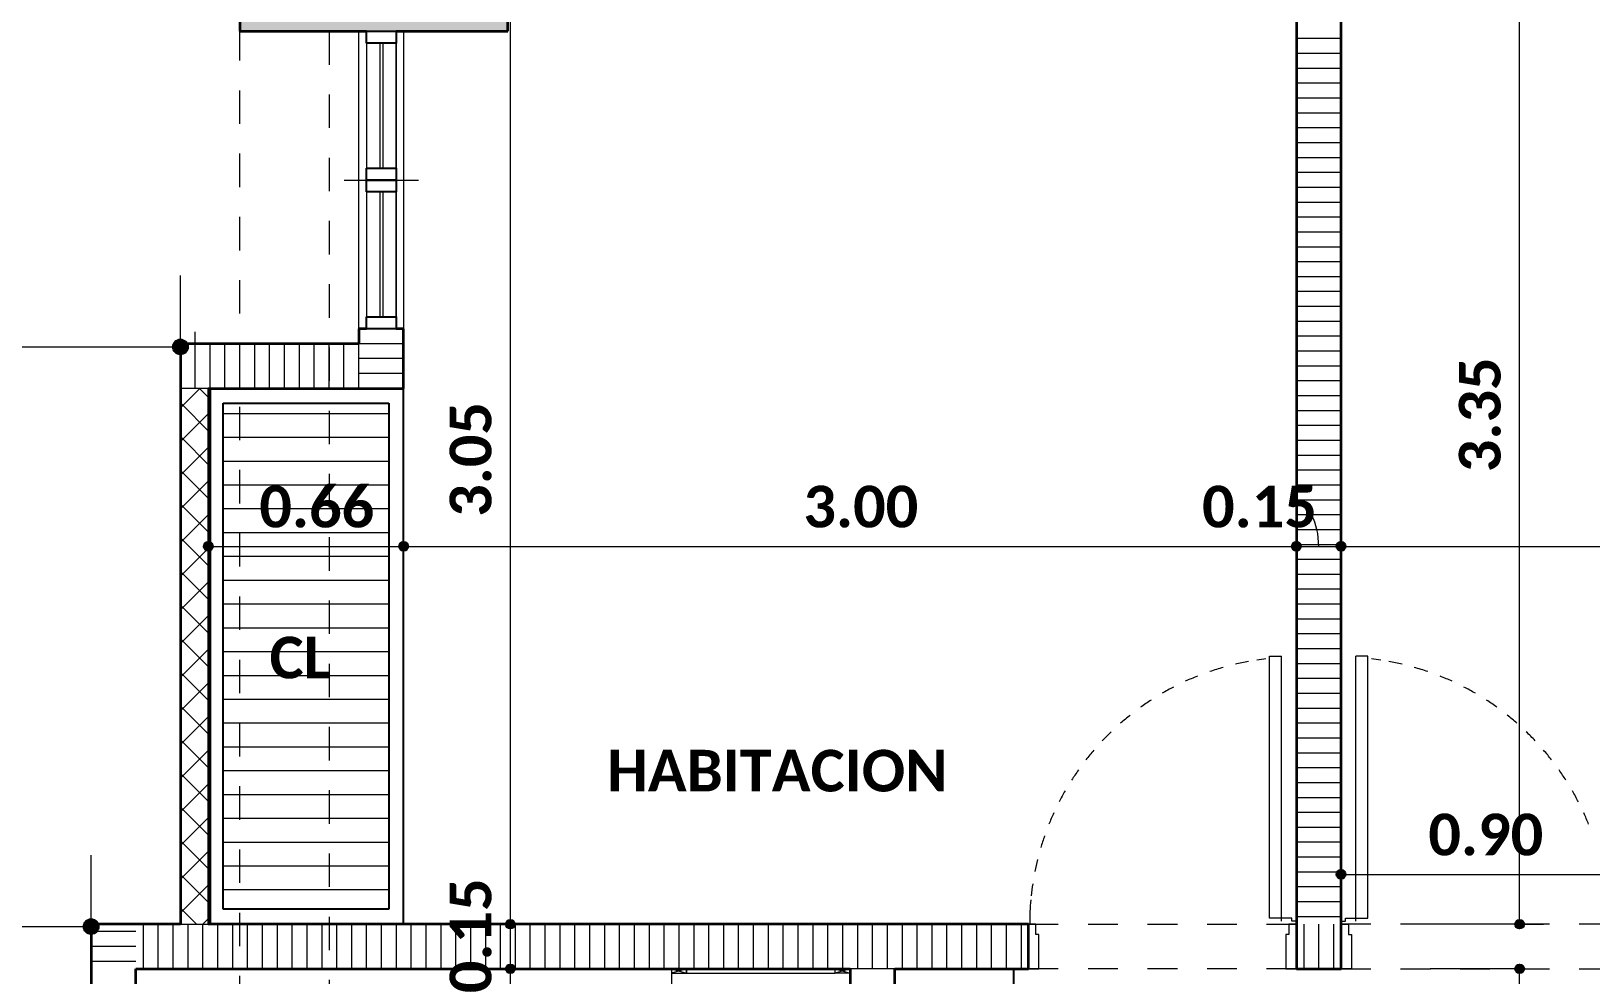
# Model space of a CAD drawing. Header units: metres. Extents: x -144 to 1000, y -717 to 29.
# Drawn here: x 689.38 to 694.62, y -551.85 to -548.68 of the extents above; entities that cross this region are included whole.
import ezdxf

# ---------------------------------------------------------------- set-up
doc = ezdxf.new("R2010")
doc.units = ezdxf.units.M
for name, pattern in [('Basculante', [0.11625, 0.075, -0.04125]), ('basculante modificado', [0.18, 0.1125, -0.0675]), ('Derribado', [0.36, 0.24, -0.12]), ('Trazo', [0.45, 0.225, -0.225])]:
    doc.linetypes.add(name, pattern=pattern)
doc.layers.get('0').update_dxf_attribs({"color": 1})
for name, color, linetype, lineweight in [('A-ANNO-DIMS', 1, 'Continuous', 9), ('A-DETL', 1, 'Continuous', 9), ('A-DETL-GENF', 1, 'Continuous', 9), ('A-DETL-THIN', 1, 'Continuous', 9), ('A-DOOR', 1, 'Continuous', 9), ('A-DOOR-FRAM', 1, 'Continuous', 9), ('A-DOOR-HDLN', 1, 'Trazo', 20), ('A-GENM', 1, 'Continuous', 9), ('A-GLAZ', 1, 'Continuous', 9), ('A-WALL', 4, 'Continuous', 9), ('G-ANNO-TEXT', 2, 'Continuous', 9), ('I-FURN', 2, 'Continuous', 9), ('S-COLS', 7, 'Continuous', 9)]:
    doc.layers.add(name, color=color, linetype=linetype, lineweight=lineweight)
doc.layers.add('A-WALL-PATT', color=7, linetype='Continuous', lineweight=35, true_color=0x9c9c9c)
doc.styles.add('Calibri_B', font='calibrib.ttf', dxfattribs={"height": 0.165})
doc.styles.add('Calibri_B_4', font='calibrib.ttf', dxfattribs={"height": 0.1125})

# ---------------------------------------------------------------- blocks, each defined once
blk = doc.blocks.new('S')
at = {"layer": 'A-ANNO-DIMS', "lineweight": 25, "true_color": 0x0000ff}
h = blk.add_hatch(color=5, dxfattribs=at)
edge = h.paths.add_edge_path()
edge.add_arc((679.1494, -488.9591), 0.025, 0, 360)
at = {"layer": 'A-ANNO-DIMS', "lineweight": 25}
h = blk.add_hatch(color=256, dxfattribs=at)
edge = h.paths.add_edge_path()
edge.add_arc((679.2431, -489.6295), 0.015, 0, 360)
h = blk.add_hatch(color=256, dxfattribs=at)
edge = h.paths.add_edge_path()
edge.add_arc((679.8994, -489.6295), 0.015, 0, 360)
h = blk.add_hatch(color=256, dxfattribs=at)
edge = h.paths.add_edge_path()
edge.add_arc((679.8994, -489.6295), 0.015, 0, 360)
h = blk.add_hatch(color=256, dxfattribs=at)
edge = h.paths.add_edge_path()
edge.add_arc((682.8994, -489.6295), 0.015, 0, 360)
h = blk.add_hatch(color=256, dxfattribs=at)
edge = h.paths.add_edge_path()
edge.add_arc((682.8994, -489.6295), 0.015, 0, 360)
h = blk.add_hatch(color=256, dxfattribs=at)
edge = h.paths.add_edge_path()
edge.add_arc((683.0494, -489.6295), 0.015, 0, 360)
h = blk.add_hatch(color=256, dxfattribs=at)
edge = h.paths.add_edge_path()
edge.add_arc((683.0494, -489.6295), 0.015, 0, 360)
h = blk.add_hatch(color=256, dxfattribs=at)
edge = h.paths.add_edge_path()
edge.add_arc((683.0494, -490.7314), 0.015, 0, 360)
at = {"layer": 'A-ANNO-DIMS', "lineweight": 25, "true_color": 0x0000ff}
h = blk.add_hatch(color=5, dxfattribs=at)
edge = h.paths.add_edge_path()
edge.add_arc((678.8494, -490.9066), 0.025, 0, 360)
at = {"layer": 'A-ANNO-DIMS', "lineweight": 25}
h = blk.add_hatch(color=256, dxfattribs=at)
edge = h.paths.add_edge_path()
edge.add_arc((680.2581, -490.8986), 0.015, 0, 360)
h = blk.add_hatch(color=256, dxfattribs=at)
edge = h.paths.add_edge_path()
edge.add_arc((680.2581, -490.8986), 0.015, 0, 360)
h = blk.add_hatch(color=256, dxfattribs=at)
edge = h.paths.add_edge_path()
edge.add_arc((683.6492, -490.8986), 0.015, 0, 360)
h = blk.add_hatch(color=256, dxfattribs=at)
edge = h.paths.add_edge_path()
edge.add_arc((680.2581, -491.0486), 0.015, 0, 360)
h = blk.add_hatch(color=256, dxfattribs=at)
edge = h.paths.add_edge_path()
edge.add_arc((680.2581, -491.0486), 0.015, 0, 360)
h = blk.add_hatch(color=256, dxfattribs=at)
edge = h.paths.add_edge_path()
edge.add_arc((683.6492, -491.0486), 0.015, 0, 360)
at = {"layer": 'S-COLS', "true_color": 0x5b5b5b}
h = blk.add_hatch(color=251, dxfattribs=at)
h.paths.add_polyline_path([(697.4492, -507.3486), (697.4492, -506.4486), (696.9492, -506.4486), (696.9492, -507.3486), (697.3584, -507.3486)])
h.paths.add_polyline_path([(679.2055, -507.3486), (679.6494, -507.3486), (679.6494, -506.4486), (679.1494, -506.4486), (679.1494, -507.3486)])
h.paths.add_polyline_path([(687.3494, -507.3485), (687.3494, -506.4485), (686.8494, -506.4485), (686.8494, -507.3485)])
h.paths.add_polyline_path([(693.5604, -499.6485), (693.6495, -499.6485), (693.6495, -496.4985), (693.1495, -496.4985), (693.1495, -499.6485)])
h.paths.add_polyline_path([(683.4709, -499.6485), (685.0494, -499.6485), (685.049, -499.1486), (683.3492, -499.1486), (683.3492, -496.9986), (685.0495, -496.9986), (685.049, -496.4986), (683.0492, -496.4986), (683.0492, -499.6485), (683.1162, -499.6485)])
h.paths.add_polyline_path([(697.4495, -499.6485), (697.4495, -498.9486), (697.0495, -498.9486), (697.0495, -499.6485)])
h.paths.add_polyline_path([(679.4363, -499.6485), (679.6494, -499.6485), (679.6494, -498.9486), (679.1494, -498.9486), (679.1494, -499.6485), (679.4221, -499.6485)])
h.paths.add_polyline_path([(687.3494, -499.6485), (687.3494, -498.7485), (686.8494, -498.7485), (686.8494, -499.6485)])
h.paths.add_polyline_path([(687.3495, -497.3986), (687.3495, -496.4986), (686.8495, -496.4986), (686.8495, -497.3986)])
h.paths.add_polyline_path([(679.6492, -497.1986), (679.6492, -496.4975), (679.1492, -496.4986), (679.1492, -497.1986), (679.4242, -497.1986)])
h.paths.add_polyline_path([(697.2251, -497.1986), (697.4495, -497.1986), (697.4495, -496.4975), (697.0495, -496.4975), (697.0495, -497.1986)])
h.paths.add_polyline_path([(686.9244, -488.4986), (687.3494, -488.4986), (687.3494, -487.5986), (686.8494, -487.5986), (686.8494, -488.4986)])
h.paths.add_polyline_path([(697.2091, -488.4986), (697.4494, -488.4986), (697.4494, -487.5986), (696.9494, -487.5986), (696.9494, -488.4986)])
h.paths.add_polyline_path([(680.0745, -487.8986), (680.2494, -487.8986), (680.2494, -487.3986), (679.3494, -487.3986), (679.3494, -487.8986), (679.8744, -487.8986)])
at = {"layer": 'A-ANNO-DIMS'}
for p, q in [((683.6492, -490.8986), (683.6492, -487.5486)), ((680.2581, -490.8986), (680.2581, -487.8486)), ((679.2431, -489.6295), (679.2431, -489.3295)), ((682.8994, -489.6295), (682.8994, -489.3295)), ((682.8994, -489.6295), (682.8994, -489.3295)), ((683.0494, -489.6295), (683.0494, -489.3295)), ((683.0494, -489.6295), (683.0494, -489.3295)), ((679.2431, -489.6295), (679.8994, -489.6295)), ((679.2431, -489.6295), (679.2431, -489.7095)), ((679.8994, -489.6295), (679.8994, -489.7095)), ((679.8994, -489.6295), (682.8994, -489.6295)), ((679.8994, -489.6295), (679.8994, -489.7095)), ((682.8994, -489.6295), (682.8994, -489.7095)), ((682.8994, -489.6295), (683.0494, -489.6295)), ((682.8994, -489.6295), (682.8994, -489.7095)), ((683.0494, -489.6295), (683.0494, -489.7095)), ((683.0494, -489.6295), (687.0494, -489.6295)), ((683.0494, -489.6295), (683.0494, -489.7095)), ((683.0494, -490.7314), (683.0494, -490.4314)), ((683.0494, -490.7314), (683.9494, -490.7314)), ((683.0494, -490.7314), (683.0494, -490.8114)), ((680.2581, -490.8986), (679.9581, -490.8986)), ((680.2581, -490.8986), (679.9581, -490.8986)), ((680.2581, -491.0486), (680.2581, -490.8986)), ((680.2581, -490.8986), (680.3381, -490.8986)), ((680.2581, -490.8986), (680.3381, -490.8986)), ((683.6492, -490.8986), (683.3492, -490.8986)), ((683.6492, -490.8986), (683.7292, -490.8986)), ((680.2581, -491.0486), (679.9581, -491.0486)), ((680.2581, -491.0486), (679.9581, -491.0486)), ((680.2581, -493.3486), (680.2581, -491.0486)), ((680.2581, -491.0486), (680.3381, -491.0486)), ((680.2581, -491.0486), (680.3381, -491.0486)), ((683.6492, -491.0486), (683.3492, -491.0486)), ((683.6492, -492.1986), (683.6492, -491.0486)), ((683.6492, -491.0486), (683.7292, -491.0486))]:
    blk.add_line(p, q, dxfattribs=at)
at = {"layer": 'A-ANNO-DIMS', "color": 5, "true_color": 0x0000ff}
for p, q in [((679.1494, -488.9591), (679.1494, -488.7191)), ((677.6431, -488.9591), (679.1494, -488.9591)), ((679.1494, -488.9591), (679.1494, -489.1991)), ((678.8494, -490.9066), (678.8494, -490.6666)), ((677.0827, -490.9066), (678.8494, -490.9066)), ((678.8494, -490.9066), (678.8494, -491.1466))]:
    blk.add_line(p, q, dxfattribs=at)
at = {"layer": 'A-ANNO-DIMS', "linetype": 'Derribado'}
blk.add_line((679.8994, -489.6295), (679.8994, -489.3295), dxfattribs=at)
blk.add_line((679.8994, -489.6295), (679.8994, -489.3295), dxfattribs=at)
at = {"layer": 'A-ANNO-DIMS', "color": 5, "lineweight": 25, "true_color": 0x0000ff}
for centre in [(679.1494, -488.9591), (678.8494, -490.9066)]:
    blk.add_circle(centre, 0.025, dxfattribs=at)
at = {"layer": 'A-ANNO-DIMS', "lineweight": 25}
for centre in [(679.2431, -489.6295), (679.8994, -489.6295), (679.8994, -489.6295), (682.8994, -489.6295), (682.8994, -489.6295), (683.0494, -489.6295), (683.0494, -489.6295), (683.0494, -490.7314), (680.2581, -490.8986), (680.2581, -490.8986), (683.6492, -490.8986), (680.2581, -491.0486), (680.2581, -491.0486), (683.6492, -491.0486)]:
    blk.add_circle(centre, 0.015, dxfattribs=at)
at = {"layer": 'A-ANNO-DIMS'}
blk.add_ellipse((682.8957, -489.6295), major_axis=(0, 0.1451), ratio=0.542617, start_param=4.712389, end_param=6.283185, dxfattribs=at)
at = {"layer": 'A-DETL', "color": 7, "linetype": 'basculante modificado'}
for p, q in [((679.3494, -496.4975), (679.3494, -487.8986)), ((679.6494, -487.8986), (679.6494, -496.4986))]:
    blk.add_line(p, q, dxfattribs=at)
at = {"layer": 'A-DETL', "color": 253, "true_color": 0xb6b6b6}
for p, q in [((679.1994, -488.9486), (679.1994, -488.9086)), ((678.8494, -490.8986), (678.8494, -490.8586))]:
    blk.add_line(p, q, dxfattribs=at)
at = {"layer": 'A-DETL-GENF', "lineweight": 25}
for p, q in [((679.7744, -487.8986), (679.8744, -487.8986)), ((679.7744, -487.9386), (679.7744, -487.8986)), ((679.8744, -487.9386), (679.7744, -487.9386)), ((679.8744, -487.8986), (679.8744, -487.9386)), ((679.7744, -488.3586), (679.8744, -488.3586)), ((679.7744, -488.3986), (679.7744, -488.3586)), ((679.8744, -488.3586), (679.8744, -488.3986)), ((679.7744, -488.3986), (679.8744, -488.3986)), ((679.7744, -488.4386), (679.7744, -488.3986)), ((679.8744, -488.3986), (679.7744, -488.3986)), ((679.8744, -488.3986), (679.8744, -488.4386)), ((679.8744, -488.4386), (679.7744, -488.4386)), ((679.7744, -488.8586), (679.8744, -488.8586)), ((679.7744, -488.8986), (679.7744, -488.8586)), ((679.8744, -488.8586), (679.8744, -488.8986)), ((679.8744, -488.8986), (679.7744, -488.8986))]:
    blk.add_line(p, q, dxfattribs=at)
at = {"layer": 'A-DETL-GENF'}
for p, q in [((679.7744, -487.9386), (679.7744, -488.3586)), ((679.8194, -487.9386), (679.8194, -488.3586)), ((679.8294, -487.9386), (679.8294, -488.3586)), ((679.8744, -487.9386), (679.8744, -488.3586)), ((679.7744, -488.4386), (679.7744, -488.8586)), ((679.8194, -488.4386), (679.8194, -488.8586)), ((679.8294, -488.4386), (679.8294, -488.8586)), ((679.8744, -488.4386), (679.8744, -488.8586))]:
    blk.add_line(p, q, dxfattribs=at)
at = {"layer": 'A-DETL-GENF', "color": 251, "true_color": 0x535353}
for p, q in [((679.2931, -489.1826), (679.8494, -489.1826)), ((679.2931, -489.2626), (679.8494, -489.2626)), ((679.2931, -489.3426), (679.8494, -489.3426)), ((679.2931, -489.4226), (679.8494, -489.4226)), ((679.2931, -489.5026), (679.8494, -489.5026)), ((679.2931, -489.5826), (679.8494, -489.5826)), ((679.2931, -489.6626), (679.8494, -489.6626)), ((679.2931, -489.7426), (679.8494, -489.7426)), ((679.2931, -489.8226), (679.8494, -489.8226)), ((679.2931, -489.9026), (679.8494, -489.9026)), ((679.2931, -489.9826), (679.8494, -489.9826)), ((679.2931, -490.0626), (679.8494, -490.0626)), ((679.2931, -490.1426), (679.8494, -490.1426)), ((679.2931, -490.2226), (679.8494, -490.2226)), ((679.2931, -490.3026), (679.8494, -490.3026)), ((679.2931, -490.3826), (679.8494, -490.3826)), ((679.2931, -490.4626), (679.8494, -490.4626)), ((679.2931, -490.5426), (679.8494, -490.5426)), ((679.2931, -490.6226), (679.8494, -490.6226)), ((679.2931, -490.7026), (679.8494, -490.7026)), ((679.2931, -490.7826), (679.8494, -490.7826))]:
    blk.add_line(p, q, dxfattribs=at)
at = {"layer": 'A-DETL-GENF', "linetype": 'Basculante'}
for p, q in [((681.9992, -491.0486), (681.9992, -490.8986)), ((681.9992, -490.8986), (682.8992, -490.8986)), ((682.8992, -490.8986), (682.8992, -491.0486)), ((683.0494, -490.8986), (683.0494, -491.0486)), ((683.9494, -490.8986), (683.0494, -490.8986)), ((682.8992, -491.0486), (681.9992, -491.0486)), ((683.0494, -491.0486), (683.9494, -491.0486))]:
    blk.add_line(p, q, dxfattribs=at)
at = {"layer": 'A-DETL-THIN'}
for p, q in [((679.8494, -489.1486), (679.2931, -489.1486)), ((679.2931, -489.1486), (679.2931, -490.8486)), ((679.8494, -490.8486), (679.8494, -489.1486)), ((679.2931, -490.8486), (679.8494, -490.8486))]:
    blk.add_line(p, q, dxfattribs=at)
at = {"layer": 'A-DOOR', "lineweight": 15}
for p, q in [((682.8092, -489.9986), (682.8492, -489.9986)), ((682.8092, -490.8786), (682.8092, -489.9986)), ((682.8492, -490.8886), (682.8492, -489.9986)), ((683.1394, -489.9986), (683.0994, -489.9986)), ((683.0994, -490.8886), (683.0994, -489.9986)), ((683.1394, -490.8786), (683.1394, -489.9986)), ((682.8842, -490.8786), (682.8092, -490.8786)), ((682.8842, -490.8886), (682.8842, -490.8786)), ((683.0644, -490.8786), (683.1394, -490.8786)), ((683.0644, -490.8886), (683.0644, -490.8786)), ((682.8992, -490.8886), (682.8842, -490.8886)), ((683.0494, -490.8886), (683.0644, -490.8886))]:
    blk.add_line(p, q, dxfattribs=at)
at = {"layer": 'A-DOOR'}
for p, q in [((682.8992, -490.8986), (682.8992, -491.0486)), ((683.0494, -490.8986), (683.0494, -491.0486))]:
    blk.add_line(p, q, dxfattribs=at)
for centre, start, end in [((682.8977, -490.8965), 105.8316, 108.8857), ((682.8977, -490.8965), 100.2582, 103.1511), ((682.8977, -490.8965), 100.2582, 103.1511), ((682.8977, -490.8965), 96.4594, 98.45), ((683.051, -490.8965), 81.55, 83.5406), ((683.051, -490.8965), 76.8489, 79.7418), ((683.051, -490.8965), 76.8489, 79.7418), ((683.051, -490.8965), 71.1143, 74.1684), ((682.8977, -490.8965), 111.7283, 114.5549), ((683.051, -490.8965), 65.4451, 68.2717), ((682.8977, -490.8965), 122.9441, 125.7122), ((682.8977, -490.8965), 117.366, 120.1622), ((683.051, -490.8965), 59.8378, 62.634), ((683.051, -490.8965), 54.2878, 57.0559), ((682.8977, -490.8965), 128.4672, 131.2097), ((683.051, -490.8965), 48.7903, 51.5328), ((682.8977, -490.8965), 133.9406, 136.6605), ((683.051, -490.8965), 43.3395, 46.0594), ((682.8977, -490.8965), 139.3702, 142.0705), ((683.051, -490.8965), 37.9295, 40.6298), ((682.8977, -490.8965), 144.7622, 147.4462), ((683.051, -490.8965), 32.5538, 35.2378), ((682.8977, -490.8965), 150.1233, 152.7944), ((683.051, -490.8965), 27.2056, 29.8767), ((682.8977, -490.8965), 155.4605, 158.1223), ((683.051, -490.8965), 21.8777, 24.5395), ((682.8977, -490.8965), 160.7809, 163.4371), ((682.8977, -490.8965), 166.0919, 168.7462), ((682.8977, -490.8965), 171.4009, 174.0571), ((682.8977, -490.8965), 174.8602, 180)]:
    blk.add_arc(centre, 0.8947, start, end, dxfattribs=at)
at = {"layer": 'A-DOOR-FRAM'}
for p, q in [((682.0242, -490.8986), (681.9992, -490.8986)), ((682.0242, -490.9336), (682.0242, -490.8986)), ((682.0342, -490.9336), (682.0242, -490.9336)), ((682.0342, -491.0486), (682.0342, -490.9336)), ((682.8742, -490.9336), (682.8642, -490.9336)), ((682.8642, -490.9336), (682.8642, -491.0486)), ((682.8992, -490.8986), (682.8742, -490.8986)), ((682.8742, -490.8986), (682.8742, -490.9336)), ((683.0494, -490.8986), (683.0744, -490.8986)), ((683.0744, -490.8986), (683.0744, -490.9336)), ((683.0744, -490.9336), (683.0844, -490.9336)), ((683.0844, -490.9336), (683.0844, -491.0486)), ((681.9992, -491.0486), (682.0342, -491.0486)), ((682.8642, -491.0486), (682.8992, -491.0486)), ((683.0844, -491.0486), (683.0494, -491.0486))]:
    blk.add_line(p, q, dxfattribs=at)
at = {"layer": 'A-DOOR-HDLN'}
blk.add_line((681.9992, -491.0486), (681.9992, -490.8986), dxfattribs=at)
at = {"layer": 'A-GENM', "lineweight": 25}
for p, q in [((679.8994, -489.0986), (679.2431, -489.0986)), ((679.2431, -489.0986), (679.2431, -490.8986)), ((679.8994, -490.8986), (679.8994, -489.0986)), ((679.2931, -489.1486), (679.8494, -489.1486)), ((679.2931, -490.8486), (679.2931, -489.1486)), ((679.8494, -489.1486), (679.8494, -490.8486)), ((679.8494, -490.8486), (679.2931, -490.8486)), ((679.2431, -490.8986), (679.8994, -490.8986)), ((681.9494, -491.0486), (681.5494, -491.0486)), ((681.5494, -491.0486), (681.5494, -492.1986)), ((681.9494, -492.1986), (681.9494, -491.0486))]:
    blk.add_line(p, q, dxfattribs=at)
at = {"layer": 'A-GLAZ'}
for p, q in [((679.8744, -487.8986), (679.7744, -487.8986)), ((679.7744, -487.8986), (679.7744, -488.3986)), ((679.8744, -488.3986), (679.8744, -487.8986)), ((679.6994, -488.3986), (679.9494, -488.3986)), ((679.8744, -488.3986), (679.7744, -488.3986)), ((679.7744, -488.3986), (679.7744, -488.8986)), ((679.8744, -488.3986), (679.7744, -488.3986)), ((679.8744, -488.8986), (679.8744, -488.3986)), ((679.8744, -488.8986), (679.7744, -488.8986))]:
    blk.add_line(p, q, dxfattribs=at)
at = {"layer": 'A-WALL', "lineweight": 35}
for p, q in [((683.0494, -491.0486), (683.0494, -487.5486)), ((682.8994, -487.8236), (682.8994, -490.8986)), ((679.7494, -488.8986), (679.7494, -488.9486)), ((679.7744, -488.8986), (679.7494, -488.8986)), ((679.8994, -488.8986), (679.8744, -488.8986)), ((679.8994, -489.0986), (679.8994, -488.8986)), ((679.7494, -488.9486), (679.1494, -488.9486)), ((679.1494, -488.9486), (679.1494, -490.8986)), ((679.2494, -489.0986), (679.8994, -489.0986)), ((679.2494, -490.8986), (679.2494, -489.0986)), ((678.8494, -490.8986), (678.8494, -492.1986)), ((679.1494, -490.8986), (678.8494, -490.8986)), ((681.9992, -490.8986), (679.2494, -490.8986)), ((681.9992, -491.0486), (681.9992, -490.8986)), ((682.8994, -490.8986), (682.8992, -490.8986)), ((682.8992, -490.8986), (682.8992, -491.0486)), ((678.9994, -491.0486), (681.3994, -491.0486)), ((678.9994, -492.1986), (678.9994, -491.0486)), ((681.3994, -491.0486), (681.3994, -493.3486)), ((681.5494, -491.0486), (681.9992, -491.0486)), ((681.5494, -492.1986), (681.5494, -491.0486)), ((682.8992, -491.0486), (683.0494, -491.0486))]:
    blk.add_line(p, q, dxfattribs=at)
at = {"layer": 'A-WALL'}
for p, q in [((679.7494, -488.8986), (679.7494, -487.8986)), ((679.8994, -487.8986), (679.8994, -488.8986)), ((679.2494, -489.0986), (679.1494, -489.0986)), ((679.1494, -490.8986), (679.2494, -490.8986))]:
    blk.add_line(p, q, dxfattribs=at)
at = {"layer": 'A-WALL-PATT', "color": 8, "lineweight": 5, "true_color": 0x727272}
for p, q in [((683.0494, -487.9236), (682.8994, -487.9236)), ((683.0494, -487.9736), (682.8994, -487.9736)), ((683.0494, -488.0236), (682.8994, -488.0236)), ((683.0494, -488.0736), (682.8994, -488.0736)), ((683.0494, -488.1236), (682.8994, -488.1236)), ((683.0494, -488.1736), (682.8994, -488.1736)), ((683.0494, -488.2236), (682.8994, -488.2236)), ((683.0494, -488.2736), (682.8994, -488.2736)), ((683.0494, -488.3236), (682.8994, -488.3236)), ((683.0494, -488.3736), (682.8994, -488.3736)), ((683.0494, -488.4236), (682.8994, -488.4236)), ((683.0494, -488.4736), (682.8994, -488.4736)), ((683.0494, -488.5236), (682.8994, -488.5236)), ((683.0494, -488.5736), (682.8994, -488.5736)), ((683.0494, -488.6236), (682.8994, -488.6236)), ((683.0494, -488.6736), (682.8994, -488.6736)), ((683.0494, -488.7236), (682.8994, -488.7236)), ((683.0494, -488.7736), (682.8994, -488.7736)), ((683.0494, -488.8236), (682.8994, -488.8236)), ((683.0494, -488.8736), (682.8994, -488.8736)), ((679.8994, -488.8986), (679.7494, -488.8986)), ((683.0494, -488.9236), (682.8994, -488.9236)), ((679.199, -489.0986), (679.199, -488.9486)), ((679.249, -489.0986), (679.249, -488.9486)), ((679.299, -489.0986), (679.299, -488.9486)), ((679.349, -489.0986), (679.349, -488.9486)), ((679.399, -489.0986), (679.399, -488.9486)), ((679.449, -489.0986), (679.449, -488.9486)), ((679.499, -489.0986), (679.499, -488.9486)), ((679.549, -489.0986), (679.549, -488.9486)), ((679.599, -489.0986), (679.599, -488.9486)), ((679.649, -489.0986), (679.649, -488.9486)), ((679.699, -489.0986), (679.699, -488.9486)), ((679.749, -489.0986), (679.749, -488.9486)), ((679.8994, -488.9486), (679.7494, -488.9486)), ((683.0494, -488.9736), (682.8994, -488.9736)), ((679.8994, -488.9986), (679.7494, -488.9986)), ((679.8994, -489.0486), (679.7494, -489.0486)), ((683.0494, -489.0236), (682.8994, -489.0236)), ((683.0494, -489.0736), (682.8994, -489.0736)), ((683.0494, -489.1236), (682.8994, -489.1236)), ((683.0494, -489.1736), (682.8994, -489.1736)), ((683.0494, -489.2236), (682.8994, -489.2236)), ((683.0494, -489.2736), (682.8994, -489.2736)), ((683.0494, -489.3236), (682.8994, -489.3236)), ((683.0494, -489.3736), (682.8994, -489.3736)), ((683.0494, -489.4236), (682.8994, -489.4236)), ((683.0494, -489.4736), (682.8994, -489.4736)), ((683.0494, -489.5236), (682.8994, -489.5236)), ((683.0494, -489.5736), (682.8994, -489.5736)), ((683.0494, -489.6236), (682.8994, -489.6236)), ((683.0494, -489.6736), (682.8994, -489.6736)), ((683.0494, -489.7236), (682.8994, -489.7236)), ((683.0494, -489.7736), (682.8994, -489.7736)), ((683.0494, -489.8236), (682.8994, -489.8236)), ((683.0494, -489.8736), (682.8994, -489.8736)), ((683.0494, -489.9236), (682.8994, -489.9236)), ((683.0494, -489.9736), (682.8994, -489.9736)), ((683.0494, -490.0236), (682.8994, -490.0236)), ((683.0494, -490.0736), (682.8994, -490.0736)), ((683.0494, -490.1236), (682.8994, -490.1236)), ((683.0494, -490.1736), (682.8994, -490.1736)), ((683.0494, -490.2236), (682.8994, -490.2236)), ((683.0494, -490.2736), (682.8994, -490.2736)), ((683.0494, -490.3236), (682.8994, -490.3236)), ((683.0494, -490.3736), (682.8994, -490.3736)), ((683.0494, -490.4236), (682.8994, -490.4236)), ((683.0494, -490.4736), (682.8994, -490.4736)), ((683.0494, -490.5236), (682.8994, -490.5236)), ((683.0494, -490.5736), (682.8994, -490.5736)), ((683.0494, -490.6236), (682.8994, -490.6236)), ((683.0494, -490.6736), (682.8994, -490.6736)), ((683.0494, -490.7236), (682.8994, -490.7236)), ((683.0494, -490.7736), (682.8994, -490.7736)), ((683.0494, -490.8236), (682.8994, -490.8236)), ((683.0494, -490.8736), (682.8994, -490.8736)), ((678.9994, -490.9236), (678.8494, -490.9236)), ((679.024, -490.8986), (679.024, -491.0486)), ((679.074, -490.8986), (679.074, -491.0486)), ((679.124, -490.8986), (679.124, -491.0486)), ((679.174, -490.8986), (679.174, -491.0486)), ((679.224, -490.8986), (679.224, -491.0486)), ((679.274, -490.8986), (679.274, -491.0486)), ((679.324, -490.8986), (679.324, -491.0486)), ((679.374, -490.8986), (679.374, -491.0486)), ((679.424, -490.8986), (679.424, -491.0486)), ((679.474, -490.8986), (679.474, -491.0486)), ((679.524, -490.8986), (679.524, -491.0486)), ((679.574, -490.8986), (679.574, -491.0486)), ((679.624, -490.8986), (679.624, -491.0486)), ((679.674, -490.8986), (679.674, -491.0486)), ((679.724, -490.8986), (679.724, -491.0486)), ((679.774, -490.8986), (679.774, -491.0486)), ((679.824, -490.8986), (679.824, -491.0486)), ((679.874, -490.8986), (679.874, -491.0486)), ((679.924, -490.8986), (679.924, -491.0486)), ((679.974, -490.8986), (679.974, -491.0486)), ((680.024, -490.8986), (680.024, -491.0486)), ((680.074, -490.8986), (680.074, -491.0486)), ((680.124, -490.8986), (680.124, -491.0486)), ((680.174, -490.8986), (680.174, -491.0486)), ((680.224, -490.8986), (680.224, -491.0486)), ((680.274, -490.8986), (680.274, -491.0486)), ((680.324, -490.8986), (680.324, -491.0486)), ((680.374, -490.8986), (680.374, -491.0486)), ((680.424, -490.8986), (680.424, -491.0486)), ((680.474, -490.8986), (680.474, -491.0486)), ((680.524, -490.8986), (680.524, -491.0486)), ((680.574, -490.8986), (680.574, -491.0486)), ((680.624, -490.8986), (680.624, -491.0486)), ((680.674, -490.8986), (680.674, -491.0486)), ((680.724, -490.8986), (680.724, -491.0486)), ((680.774, -490.8986), (680.774, -491.0486)), ((680.824, -490.8986), (680.824, -491.0486)), ((680.874, -490.8986), (680.874, -491.0486)), ((680.924, -490.8986), (680.924, -491.0486)), ((680.974, -490.8986), (680.974, -491.0486)), ((681.024, -490.8986), (681.024, -491.0486)), ((681.074, -490.8986), (681.074, -491.0486)), ((681.124, -490.8986), (681.124, -491.0486)), ((681.174, -490.8986), (681.174, -491.0486)), ((681.224, -490.8986), (681.224, -491.0486)), ((681.274, -490.8986), (681.274, -491.0486)), ((681.324, -490.8986), (681.324, -491.0486)), ((681.374, -490.8986), (681.374, -491.0486)), ((681.424, -490.8986), (681.424, -491.0486)), ((681.474, -490.8986), (681.474, -491.0486)), ((681.524, -490.8986), (681.524, -491.0486)), ((681.574, -490.8986), (681.574, -491.0486)), ((681.624, -490.8986), (681.624, -491.0486)), ((681.674, -490.8986), (681.674, -491.0486)), ((681.724, -490.8986), (681.724, -491.0486)), ((681.774, -490.8986), (681.774, -491.0486)), ((681.824, -490.8986), (681.824, -491.0486)), ((681.874, -490.8986), (681.874, -491.0486)), ((681.924, -490.8986), (681.924, -491.0486)), ((681.974, -490.8986), (681.974, -491.0486)), ((682.924, -490.8986), (682.924, -491.0486)), ((682.974, -490.8986), (682.974, -491.0486)), ((683.024, -490.8986), (683.024, -491.0486)), ((678.9994, -490.9736), (678.8494, -490.9736)), ((678.9994, -491.0236), (678.8494, -491.0236)), ((681.5494, -491.0486), (681.3994, -491.0486))]:
    blk.add_line(p, q, dxfattribs=at)
at = {"layer": 'A-WALL-PATT', "color": 8, "lineweight": 5, "true_color": 0x747474}
for p, q in [((679.1494, -489.1638), (679.2147, -489.0986)), ((679.2494, -489.1344), (679.2135, -489.0986)), ((679.2494, -489.2476), (679.1494, -489.1476)), ((679.1494, -489.277), (679.2494, -489.177)), ((679.2494, -489.3607), (679.1494, -489.2607)), ((679.1494, -489.3901), (679.2494, -489.2901)), ((679.2494, -489.4739), (679.1494, -489.3739)), ((679.1494, -489.5033), (679.2494, -489.4033)), ((679.2494, -489.587), (679.1494, -489.487)), ((679.1494, -489.6164), (679.2494, -489.5164)), ((679.2494, -489.7001), (679.1494, -489.6001)), ((679.1494, -489.7295), (679.2494, -489.6295)), ((679.2494, -489.8133), (679.1494, -489.7133)), ((679.1494, -489.8427), (679.2494, -489.7427)), ((679.2494, -489.9264), (679.1494, -489.8264)), ((679.1494, -489.9558), (679.2494, -489.8558)), ((679.2494, -490.0395), (679.1494, -489.9395)), ((679.1494, -490.0689), (679.2494, -489.9689)), ((679.2494, -490.1527), (679.1494, -490.0527)), ((679.1494, -490.1821), (679.2494, -490.0821)), ((679.2494, -490.2658), (679.1494, -490.1658)), ((679.1494, -490.2952), (679.2494, -490.1952)), ((679.2494, -490.379), (679.1494, -490.279)), ((679.1494, -490.4084), (679.2494, -490.3084)), ((679.2494, -490.4921), (679.1494, -490.3921)), ((679.1494, -490.5215), (679.2494, -490.4215)), ((679.2494, -490.6052), (679.1494, -490.5052)), ((679.1494, -490.6346), (679.2494, -490.5346)), ((679.2494, -490.7184), (679.1494, -490.6184)), ((679.1494, -490.7478), (679.2494, -490.6478)), ((679.2494, -490.8315), (679.1494, -490.7315)), ((679.1494, -490.8609), (679.2494, -490.7609)), ((679.2034, -490.8986), (679.1494, -490.8446)), ((679.2249, -490.8986), (679.2494, -490.874))]:
    blk.add_line(p, q, dxfattribs=at)
at = {"layer": 'I-FURN'}
for p, q in [((680.7994, -491.0486), (680.8494, -491.0636)), ((680.8494, -491.0486), (680.7994, -491.0636)), ((680.8494, -491.0486), (680.7994, -491.0486)), ((680.7994, -491.0486), (680.7994, -491.0636)), ((680.7994, -491.0636), (680.7994, -491.5286)), ((680.7994, -491.0636), (680.8494, -491.0636)), ((681.3494, -491.0486), (680.8494, -491.0486)), ((680.8494, -491.0486), (680.8494, -491.0636)), ((680.8494, -491.0636), (680.8494, -491.0486)), ((680.8494, -491.0636), (681.3494, -491.0636)), ((681.3494, -491.0636), (681.3494, -491.0486)), ((681.3494, -491.0486), (681.3994, -491.0636)), ((681.3994, -491.0486), (681.3494, -491.0636)), ((681.3494, -491.0486), (681.3994, -491.0486)), ((681.3494, -491.0636), (681.3494, -491.0486)), ((681.3994, -491.0636), (681.3494, -491.0636)), ((681.3994, -491.0486), (681.3994, -491.0636)), ((681.3994, -491.0636), (681.3994, -491.5286))]:
    blk.add_line(p, q, dxfattribs=at)
at = {"layer": 'S-COLS', "lineweight": 35}
for p, q in [((679.3494, -487.3986), (679.3494, -487.8986)), ((680.2494, -487.8986), (680.2494, -487.3986)), ((679.3494, -487.8986), (679.7744, -487.8986)), ((679.8744, -487.8986), (680.2494, -487.8986))]:
    blk.add_line(p, q, dxfattribs=at)
at = {"layer": 'A-ANNO-DIMS', "char_height": 0.14, "width": 0.376134, "attachment_point": 1, "rotation": 90, "line_spacing_factor": 1.158048, "style": 'Calibri_B_4'}
for s, insert in [('3.35', (683.4452, -489.3803)), ('3.05', (680.0541, -489.5303)), ('0.15', (680.0541, -491.1303))]:
    blk.add_mtext(s, dxfattribs=dict(at, insert=insert))
at = {"layer": 'A-ANNO-DIMS', "char_height": 0.14, "width": 0.376134, "attachment_point": 1, "line_spacing_factor": 1.158048, "style": 'Calibri_B_4'}
for s, insert in [('0.66', (679.4145, -489.4255)), ('3.00', (681.2427, -489.4255)), ('0.15', (682.5823, -489.4255)), ('0.90', (683.3427, -490.5273))]:
    blk.add_mtext(s, dxfattribs=dict(at, insert=insert))
at = {"layer": 'G-ANNO-TEXT', "style": 'Calibri_B'}
for s, p in [('CL', (679.4489, -490.0728)), ('HABITACION', (680.5836, -490.4528))]:
    blk.add_text(s, height=0.14, dxfattribs=at).set_placement(p)

msp = doc.modelspace()

# ---------------------------------------------------------------- block references
at = {"color": 3}
msp.add_blockref('S', (10.7329, -60.7772), dxfattribs=at)

doc.saveas('drawing.dxf')
